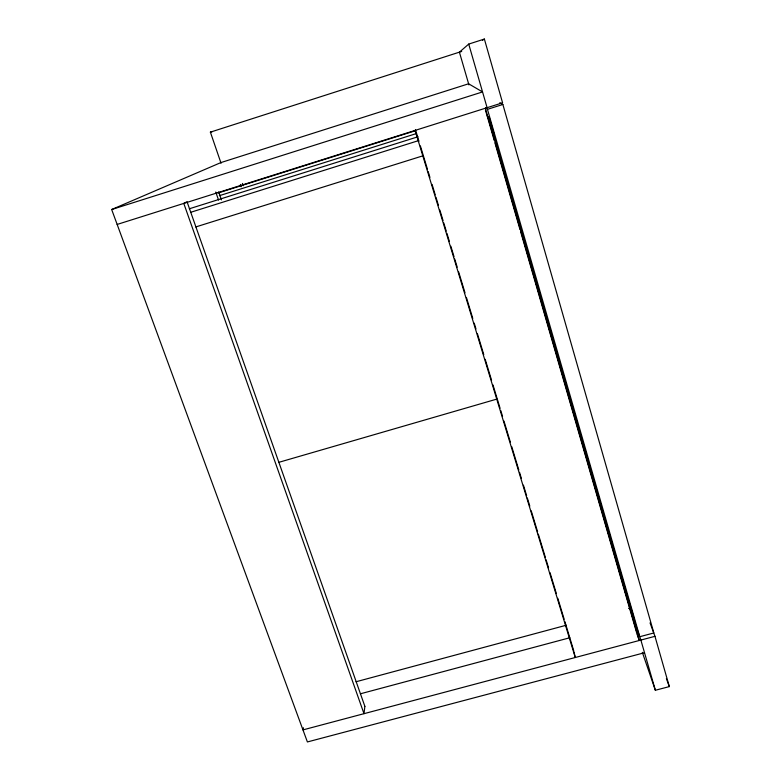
<?xml version="1.0" encoding="UTF-8"?>
<svg xmlns="http://www.w3.org/2000/svg" width="781" height="781" viewBox="0 0 781 781"><rect width="100%" height="100%" fill="white"/><g stroke="black" fill="none" stroke-linecap="round" stroke-linejoin="round"><path stroke-width="1.17" d="M303.418 727.765L302.969 729.903L654.966 636.32L669.327 686.606L655.366 690.258L642.333 652.35M117.15 224.44L502.583 102.809L484.376 39.05L468.727 44.087L459.404 52.171L468.932 84.885M482.414 40.358L484.376 39.05M111.673 209.523L220.838 162.604L468.61 83.782L482.541 91.933L111.673 209.523L307.402 741.95L644.52 652.721M221.052 163.249L210.382 132.145L461.698 51.429M218.075 192.995L415.316 130.759M487.442 109.33L502.866 104.469L653.834 632.971L639.785 636.71L487.442 109.33L485.636 107.7M219.354 195.689L416.507 133.531M189.324 208.781L418.011 136.763M190.496 212.364L418.509 140.629M195.787 226.939L422.863 155.839M278.788 462.342L496.706 399.13M210.382 132.145L212.334 131.599M355.999 681.764L566.313 625.22M628.588 608.477L630.941 607.843L634.572 620.407L629.75 606.632M360.392 693.801L569.847 637.735M499.84 102.672L502.866 104.469M487.246 115.969L489.472 118.302L493.895 133.59M650.046 622.877L654.966 636.32M666.388 678.611L669.327 686.606M625.015 590.973L630.941 607.843M630.989 609.131L490.829 124.823L631.302 610.01M632.883 617.166L640.869 640.069L655.366 690.258M636.964 633.85L639.258 640.498L485.333 108.256M218.68 191.843L221.472 199.897M215.761 192.019L218.553 200.073M240.411 184.482L241.202 186.786M242.442 183.398L243.233 185.702M415.424 129.617L418.967 141.273M420.383 145.94L427.461 169.252M428.173 171.586L429.94 177.414M432.069 184.404L435.251 194.899M435.964 197.232L438.444 205.393M439.859 210.05L443.042 220.545M443.754 222.878L446.234 231.039M446.937 233.363L449.417 241.524M450.832 246.191L454.025 256.685M454.727 259.009L457.207 267.17M458.623 271.837L464.998 292.816M466.423 297.483L472.788 318.463M474.213 323.129L475.98 328.957M477.396 333.624L483.771 354.603M485.186 359.27L491.561 380.249M492.977 384.916L500.065 408.229M500.767 410.562L502.544 416.39M503.96 421.047L510.335 442.036M511.75 446.693L518.828 470.016M519.541 472.339L521.308 478.167M523.436 485.167L526.619 495.662M527.331 497.985L529.811 506.147M531.226 510.813L537.601 531.793M538.314 534.126L545.392 557.439M546.104 559.772L548.584 567.933M550 572.6L556.375 593.58M557.79 598.246L564.165 619.226M564.868 621.559L573.723 650.7M415.082 130.417L575.275 657.514L573.986 651.832M468.727 44.087L487.1 107.69M485.44 110.072L494.256 140.541M494.929 142.884L520.019 229.594M520.693 231.937L636.622 632.678M364.873 706.356L363.995 713.678L183.779 203.411L187.02 201.703L364.873 706.356"/></g></svg>
